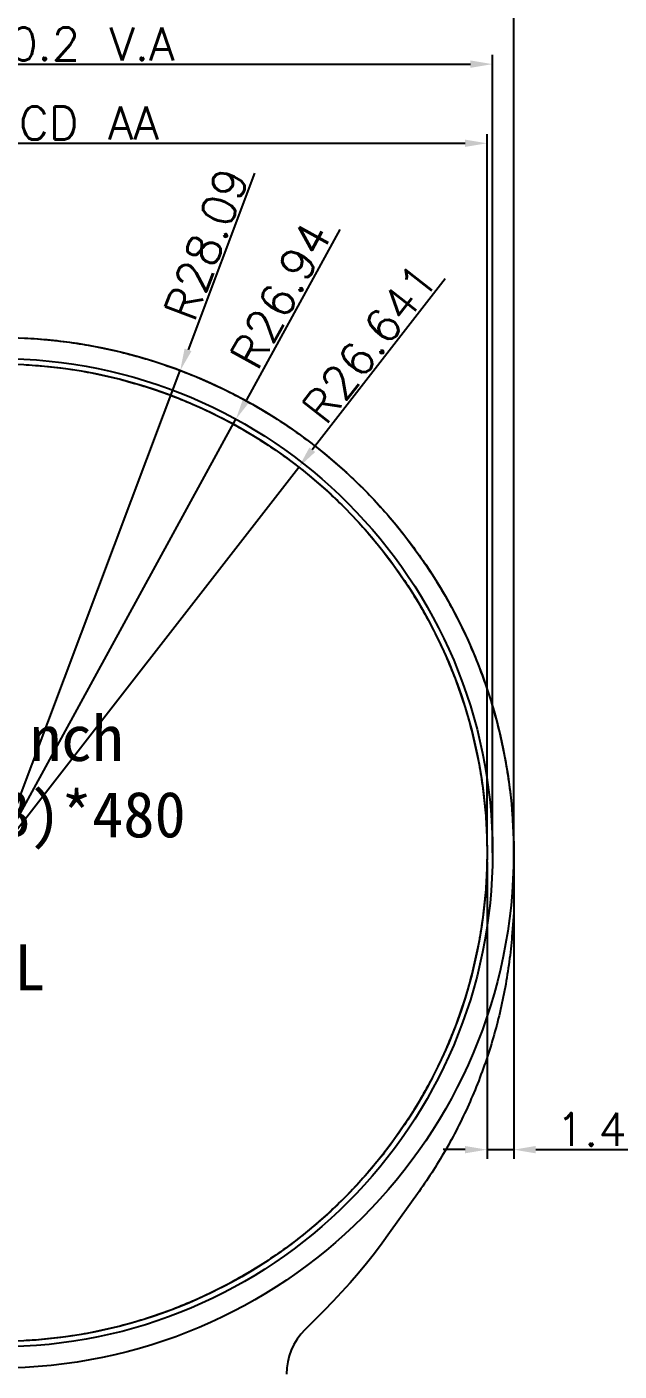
# Model space of a CAD drawing. Header units: millimetres. Extents: x 3800 to 4180, y 866 to 1126.
# Drawn here: x 3920.7 to 3953, y 994.1 to 1067.4 of the extents above; entities that cross this region are included whole.
import ezdxf

# ---------------------------------------------------------------- set-up
doc = ezdxf.new("R2010")
doc.units = ezdxf.units.MM
doc.layers.add('', color=7, linetype='Continuous')
doc.layers.add('2-FPC', color=3, linetype='Continuous')
doc.styles.get("Standard").update_dxf_attribs({"font": 'txt', "bigfont": 'gbcbig.shx'})
doc.styles.add('STYLE1', font='trebuc.ttf')
doc.dimstyles.new('ISO-25', dxfattribs={"dimtxt": 2.5, "dimasz": 2.5, "dimexe": 1.25, "dimexo": 0.625, "dimtad": 1, "dimtxsty": 'Standard', "dimcen": 2.5, "dimadec": 0, "dimazin": 0, "dimtfac": 1, "dimtmove": 0, "dimatfit": 3, "dimfxl": 1, "dimarcsym": 0})
doc.dimstyles.new('ISO-25$0', dxfattribs={"dimtxt": 1.8, "dimasz": 1.2, "dimexe": 0.5, "dimexo": 0.5, "dimgap": 0.2, "dimtad": 1, "dimdec": 3, "dimdsep": 46, "dimtxsty": 'Standard', "dimcen": 2.5, "dimclrd": 3, "dimclre": 3, "dimclrt": 3, "dimadec": 0, "dimazin": 0, "dimtp": 1.2, "dimtm": 1.2, "dimtfac": 1, "dimtdec": 3, "dimtmove": 0, "dimatfit": 3, "dimfxl": 1, "dimtolj": 1, "dimarcsym": 0})

# ---------------------------------------------------------------- blocks, each defined once
blk = doc.blocks.new('*D131')
at = {"layer": '2-FPC', "lineweight": -2, "transparency": 16777216}
for p, q in [((3891.031, 1021.41), (3891.031, 1069.441)), ((3947.211, 1021.41), (3947.211, 1069.441)), ((3892.231, 1068.941), (3946.011, 1068.941))]:
    blk.add_line(p, q, dxfattribs=at)
at = {"layer": '2-FPC', "transparency": 16777216}
for points in [[(3892.231, 1069.141), (3892.231, 1068.741), (3891.031, 1068.941)], [(3946.011, 1069.141), (3946.011, 1068.741), (3947.211, 1068.941)]]:
    blk.add_solid(points, dxfattribs=at)
at = {"layer": 'Defpoints', "color": 0, "transparency": 16777216}
for p in [(3947.211, 1068.941), (3891.031, 1020.91), (3947.211, 1020.91)]:
    blk.add_point(p, dxfattribs=at)
at = {"layer": '2-FPC', "transparency": 16777216, "insert": (3919.121, 1070.041), "char_height": 1.8, "attachment_point": 5}
blk.add_mtext('\\A1;56.18 %%P0.15LCM', dxfattribs=at)
blk = doc.blocks.new('*D132')
at = {"layer": '2-FPC', "lineweight": -2, "transparency": 16777216}
for p, q in [((3892.481, 1022.844), (3892.481, 1061.513)), ((3893.681, 1061.013), (3944.561, 1061.013)), ((3945.761, 1022.843), (3945.761, 1061.513))]:
    blk.add_line(p, q, dxfattribs=at)
at = {"layer": '2-FPC', "transparency": 16777216}
for points in [[(3893.681, 1061.213), (3893.681, 1060.813), (3892.481, 1061.013)], [(3944.561, 1061.213), (3944.561, 1060.813), (3945.761, 1061.013)]]:
    blk.add_solid(points, dxfattribs=at)
at = {"layer": 'Defpoints', "color": 0, "transparency": 16777216}
for p in [(3945.761, 1061.013), (3892.481, 1022.344), (3945.761, 1022.343)]:
    blk.add_point(p, dxfattribs=at)
at = {"layer": '2-FPC', "transparency": 16777216, "insert": (3919.121, 1062.113), "char_height": 1.8, "attachment_point": 5}
blk.add_mtext('\\A1;53.28 LCD AA', dxfattribs=at)
blk = doc.blocks.new('*D126')
at = {"layer": '2-FPC', "lineweight": -2, "transparency": 16777216}
for p, q in [((3945.761, 1021.843), (3945.761, 1005.658)), ((3947.211, 1021.844), (3947.211, 1005.658)), ((3944.561, 1006.158), (3943.361, 1006.158)), ((3945.761, 1006.158), (3947.211, 1006.158)), ((3948.411, 1006.158), (3954.811, 1006.158))]:
    blk.add_line(p, q, dxfattribs=at)
at = {"layer": '2-FPC', "transparency": 16777216}
for points in [[(3944.561, 1006.358), (3944.561, 1005.958), (3945.761, 1006.158)], [(3948.411, 1006.358), (3948.411, 1005.958), (3947.211, 1006.158)]]:
    blk.add_solid(points, dxfattribs=at)
at = {"layer": 'Defpoints', "color": 0, "transparency": 16777216}
for p in [(3945.761, 1022.343), (3947.211, 1022.344), (3947.211, 1006.158)]:
    blk.add_point(p, dxfattribs=at)
at = {"layer": '2-FPC', "transparency": 16777216, "insert": (3952.211, 1007.258), "char_height": 1.8, "attachment_point": 5}
blk.add_mtext('\\A1;1.45', dxfattribs=at)
blk = doc.blocks.new('*D136')
at = {"layer": '2-FPC', "lineweight": -2, "transparency": 16777216}
for p, q in [((3892.185, 1022.344), (3892.185, 1065.827)), ((3946.055, 1022.346), (3946.055, 1065.827)), ((3893.385, 1065.327), (3944.855, 1065.327))]:
    blk.add_line(p, q, dxfattribs=at)
at = {"layer": '2-FPC', "transparency": 16777216}
for points in [[(3893.385, 1065.527), (3893.385, 1065.127), (3892.185, 1065.327)], [(3944.855, 1065.527), (3944.855, 1065.127), (3946.055, 1065.327)]]:
    blk.add_solid(points, dxfattribs=at)
at = {"layer": 'Defpoints', "color": 0, "transparency": 16777216}
for p in [(3946.055, 1065.327), (3892.185, 1021.844), (3946.055, 1021.846)]:
    blk.add_point(p, dxfattribs=at)
at = {"layer": '2-FPC', "transparency": 16777216, "insert": (3919.121, 1066.427), "char_height": 1.8, "attachment_point": 5}
blk.add_mtext('\\A1;53.871%%P0.2 V.A', dxfattribs=at)
blk = doc.blocks.new('*D140')
at = {"layer": '2-FPC', "lineweight": -2, "transparency": 16777216}
for p, q in [((3943.481, 1053.617), (3936.229, 1044.308)), ((3919.12, 1022.344), (3935.492, 1043.361))]:
    blk.add_line(p, q, dxfattribs=at)
at = {"layer": '2-FPC', "transparency": 16777216}
blk.add_solid([(3936.072, 1044.431), (3936.387, 1044.185), (3935.492, 1043.361)], dxfattribs=at)
at = {"layer": 'Defpoints', "color": 0, "transparency": 16777216}
for p in [(3935.492, 1043.361), (3919.12, 1022.344)]:
    blk.add_point(p, dxfattribs=at)
at = {"layer": '2-FPC', "transparency": 16777216, "insert": (3939.356, 1050.112), "char_height": 1.8, "attachment_point": 5, "rotation": 52.08176}
blk.add_mtext('\\A1;R26.641', dxfattribs=at)
blk = doc.blocks.new('*D141')
at = {"layer": '2-FPC', "lineweight": -2, "transparency": 16777216}
for p, q in [((3937.732, 1056.321), (3932.639, 1047.024)), ((3919.12, 1022.344), (3932.063, 1045.972))]:
    blk.add_line(p, q, dxfattribs=at)
at = {"layer": '2-FPC', "transparency": 16777216}
blk.add_solid([(3932.464, 1047.12), (3932.815, 1046.928), (3932.063, 1045.972)], dxfattribs=at)
at = {"layer": 'Defpoints', "color": 0, "transparency": 16777216}
for p in [(3932.063, 1045.972), (3919.12, 1022.344)]:
    blk.add_point(p, dxfattribs=at)
at = {"layer": '2-FPC', "transparency": 16777216, "insert": (3934.509, 1052.727), "char_height": 1.8, "attachment_point": 5, "rotation": 61.28635}
blk.add_mtext('\\A1;R26.94', dxfattribs=at)
blk = doc.blocks.new('*D142')
at = {"layer": '2-FPC', "lineweight": -2, "transparency": 16777216}
for p, q in [((3933.084, 1059.39), (3929.451, 1049.752)), ((3919.12, 1022.344), (3929.028, 1048.629))]:
    blk.add_line(p, q, dxfattribs=at)
at = {"layer": '2-FPC', "transparency": 16777216}
blk.add_solid([(3929.264, 1049.822), (3929.638, 1049.681), (3929.028, 1048.629)], dxfattribs=at)
at = {"layer": 'Defpoints', "color": 0, "transparency": 16777216}
for p in [(3929.028, 1048.629), (3919.12, 1022.344)]:
    blk.add_point(p, dxfattribs=at)
at = {"layer": '2-FPC', "transparency": 16777216, "insert": (3930.45, 1055.52), "char_height": 1.8, "attachment_point": 5, "rotation": 69.34676}
blk.add_mtext('\\A1;R28.09', dxfattribs=at)

msp = doc.modelspace()

# ---------------------------------------------------------------- linework, layer by layer
at = {"layer": '', "color": 4, "linetype": 'Continuous'}
msp.add_lwpolyline([(3920.5322, 1050.399), (3920.7084, 1050.3896), (3920.8846, 1050.3791), (3921.0607, 1050.3674), (3921.2368, 1050.3547), (3921.4127, 1050.3409), (3921.5886, 1050.3259), (3921.7643, 1050.3098), (3921.94, 1050.2927), (3922.1155, 1050.2744), (3922.291, 1050.255), (3922.4663, 1050.2346), (3922.6414, 1050.213), (3922.8165, 1050.1903), (3922.9914, 1050.1666), (3923.1661, 1050.1417), (3923.3407, 1050.1157), (3923.5151, 1050.0887), (3923.6893, 1050.0605), (3923.8634, 1050.0313), (3924.0372, 1050.0009), (3924.2109, 1049.9695), (3924.3844, 1049.937), (3924.5576, 1049.9033), (3924.7307, 1049.8686), (3924.9035, 1049.8328), (3925.0761, 1049.796), (3925.2485, 1049.758), (3925.4206, 1049.719), (3925.5925, 1049.6788), (3925.7641, 1049.6376), (3925.9354, 1049.5954), (3926.1065, 1049.552), (3926.2773, 1049.5076), (3926.4479, 1049.4621), (3926.6181, 1049.4155), (3926.788, 1049.3679), (3926.9577, 1049.3192), (3927.127, 1049.2694), (3927.296, 1049.2185), (3927.4647, 1049.1667), (3927.6331, 1049.1137), (3927.8011, 1049.0597), (3927.9688, 1049.0046), (3928.1361, 1048.9485), (3928.3031, 1048.8913), (3928.4697, 1048.8331), (3928.636, 1048.7738), (3928.8018, 1048.7135), (3928.9673, 1048.6522), (3929.1324, 1048.5898), (3929.2971, 1048.5264), (3929.4614, 1048.4619), (3929.6253, 1048.3964), (3929.7888, 1048.3299), (3929.9519, 1048.2624), (3930.1145, 1048.1938), (3930.2767, 1048.1242), (3930.4385, 1048.0536), (3930.5998, 1047.982), (3930.7606, 1047.9094), (3930.921, 1047.8357), (3931.081, 1047.7611), (3931.2404, 1047.6854), (3931.3994, 1047.6088), (3931.5579, 1047.5311), (3931.7159, 1047.4525), (3931.8734, 1047.3729), (3932.0304, 1047.2923), (3932.1869, 1047.2106), (3932.3429, 1047.1281), (3932.4984, 1047.0445), (3932.6533, 1046.96), (3932.8077, 1046.8744), (3932.9615, 1046.788), (3933.1148, 1046.7005), (3933.2676, 1046.6121), (3933.4198, 1046.5227), (3933.5714, 1046.4324), (3933.7225, 1046.3412), (3933.873, 1046.2489), (3934.0229, 1046.1558), (3934.1722, 1046.0617), (3934.3209, 1045.9666), (3934.469, 1045.8707), (3934.6166, 1045.7738), (3934.7635, 1045.6759), (3934.9098, 1045.5772), (3935.0554, 1045.4775), (3935.2004, 1045.377), (3935.3448, 1045.2755), (3935.4886, 1045.1731), (3935.6317, 1045.0698), (3935.7742, 1044.9656), (3935.916, 1044.8605), (3936.0571, 1044.7545), (3936.1976, 1044.6477), (3936.3374, 1044.54), (3936.4765, 1044.4313), (3936.6149, 1044.3219), (3936.7527, 1044.2115), (3936.8897, 1044.1003), (3937.0261, 1043.9882), (3937.1617, 1043.8753), (3937.2966, 1043.7615), (3937.4308, 1043.6469), (3937.5643, 1043.5314), (3937.6971, 1043.4151), (3937.8291, 1043.298), (3937.9604, 1043.18), (3938.0909, 1043.0612), (3938.2207, 1042.9416), (3938.3498, 1042.8212), (3938.478, 1042.7), (3938.6055, 1042.578), (3938.7323, 1042.4552), (3938.8583, 1042.3315), (3938.9835, 1042.2071), (3939.1079, 1042.0819), (3939.2315, 1041.956), (3939.3543, 1041.8292), (3939.4763, 1041.7017), (3939.5976, 1041.5734), (3939.718, 1041.4444), (3939.8376, 1041.3146), (3939.9564, 1041.1841), (3940.0743, 1041.0528), (3940.1914, 1040.9207), (3940.3077, 1040.788), (3940.4232, 1040.6545), (3940.5378, 1040.5203), (3940.6516, 1040.3854), (3940.7645, 1040.2497), (3940.8766, 1040.1134), (3940.9878, 1039.9764), (3941.0982, 1039.8386), (3941.2077, 1039.7002), (3941.3163, 1039.5611), (3941.424, 1039.4213), (3941.5309, 1039.2808), (3941.6368, 1039.1397), (3941.7419, 1038.9979), (3941.8461, 1038.8554), (3941.9494, 1038.7123), (3942.0518, 1038.5685), (3942.1533, 1038.4241), (3942.2539, 1038.2791), (3942.3535, 1038.1334), (3942.4523, 1037.9871), (3942.5501, 1037.8402), (3942.647, 1037.6927), (3942.743, 1037.5446), (3942.838, 1037.3959), (3942.9321, 1037.2466), (3943.0253, 1037.0967), (3943.1175, 1036.9462), (3943.2088, 1036.7951), (3943.2991, 1036.6435), (3943.3884, 1036.4913), (3943.4768, 1036.3385), (3943.5643, 1036.1852), (3943.6508, 1036.0314), (3943.7363, 1035.877), (3943.8208, 1035.722), (3943.9044, 1035.5666), (3943.987, 1035.4106), (3944.0686, 1035.2541), (3944.1492, 1035.0971), (3944.2288, 1034.9396), (3944.3075, 1034.7816), (3944.3851, 1034.6231), (3944.4618, 1034.4641), (3944.5374, 1034.3046), (3944.6121, 1034.1447), (3944.6857, 1033.9843), (3944.7583, 1033.8235), (3944.83, 1033.6621), (3944.9006, 1033.5004), (3944.9701, 1033.3382), (3945.0387, 1033.1756), (3945.1063, 1033.0125), (3945.1728, 1032.849), (3945.2383, 1032.6851), (3945.3027, 1032.5208), (3945.3661, 1032.3561), (3945.4285, 1032.191), (3945.4899, 1032.0255), (3945.5502, 1031.8597), (3945.6094, 1031.6934), (3945.6676, 1031.5268), (3945.7248, 1031.3598), (3945.7809, 1031.1925), (3945.836, 1031.0248), (3945.89, 1030.8568), (3945.943, 1030.6884), (3945.9949, 1030.5197), (3946.0457, 1030.3507), (3946.0955, 1030.1814), (3946.1442, 1030.0117), (3946.1918, 1029.8418), (3946.2384, 1029.6715), (3946.2839, 1029.501), (3946.3283, 1029.3302), (3946.3717, 1029.1591), (3946.414, 1028.9878), (3946.4552, 1028.8161), (3946.4953, 1028.6443), (3946.5343, 1028.4721), (3946.5723, 1028.2998), (3946.6092, 1028.1272), (3946.645, 1027.9544), (3946.6797, 1027.7813), (3946.7133, 1027.608), (3946.7458, 1027.4346), (3946.7772, 1027.2609), (3946.8076, 1027.087), (3946.8368, 1026.913), (3946.865, 1026.7387), (3946.8921, 1026.5643), (3946.918, 1026.3898), (3946.9429, 1026.215), (3946.9667, 1026.0401), (3946.9893, 1025.8651), (3947.0109, 1025.6899), (3947.0314, 1025.5146), (3947.0507, 1025.3392), (3947.069, 1025.1637), (3947.0862, 1024.988), (3947.1022, 1024.8122), (3947.1172, 1024.6364), (3947.131, 1024.4604), (3947.1438, 1024.2844), (3947.1554, 1024.1083), (3947.1659, 1023.9321), (3947.1753, 1023.7559), (3947.1837, 1023.5796), (3947.1909, 1023.4032), (3947.197, 1023.2268), (3947.2108, 1022.7377), (3947.2108, 1019.0824), (3947.131, 1017.9786), (3947.1172, 1017.8026), (3947.1022, 1017.6268), (3947.0862, 1017.451), (3947.069, 1017.2753), (3947.0507, 1017.0998), (3947.0314, 1016.9244), (3947.0109, 1016.7491), (3946.9893, 1016.5739), (3946.9667, 1016.3989), (3946.9429, 1016.224), (3946.918, 1016.0492), (3946.8921, 1015.8747), (3946.865, 1015.7003), (3946.8368, 1015.526), (3946.8076, 1015.352), (3946.7772, 1015.1781), (3946.7458, 1015.0044), (3946.7133, 1014.831), (3946.6797, 1014.6577), (3946.645, 1014.4846), (3946.6092, 1014.3118), (3946.5723, 1014.1392), (3946.5343, 1013.9669), (3946.4953, 1013.7947), (3946.4552, 1013.6229), (3946.414, 1013.4512), (3946.3717, 1013.2799), (3946.3283, 1013.1088), (3946.2839, 1012.938), (3946.2384, 1012.7675), (3946.1918, 1012.5972), (3946.1442, 1012.4273), (3946.0955, 1012.2576), (3946.0457, 1012.0883), (3945.9949, 1011.9193), (3945.943, 1011.7506), (3945.89, 1011.5822), (3945.836, 1011.4142), (3945.7809, 1011.2465), (3945.7248, 1011.0792), (3945.6676, 1010.9122), (3945.6094, 1010.7456), (3945.5502, 1010.5793), (3945.4899, 1010.4135), (3945.4285, 1010.248), (3945.3661, 1010.0829), (3945.3027, 1009.9182), (3945.2383, 1009.7539), (3945.1728, 1009.59), (3945.1063, 1009.4265), (3945.0387, 1009.2634), (3944.9701, 1009.1008), (3944.9006, 1008.9386), (3944.83, 1008.7769), (3944.7583, 1008.6155), (3944.6857, 1008.4547), (3944.6121, 1008.2943), (3944.5374, 1008.1344), (3944.4618, 1007.9749), (3944.3851, 1007.8159), (3944.3075, 1007.6574), (3944.2288, 1007.4994), (3944.1492, 1007.3419), (3944.0686, 1007.1849), (3943.987, 1007.0284), (3943.9044, 1006.8724), (3943.8208, 1006.717), (3943.7363, 1006.562), (3943.6508, 1006.4076), (3943.5643, 1006.2538), (3943.4768, 1006.1005), (3943.3884, 1005.9477), (3943.2991, 1005.7955), (3943.2088, 1005.6439), (3943.1175, 1005.4928), (3943.0253, 1005.3423), (3942.9321, 1005.1924), (3942.838, 1005.0431), (3942.743, 1004.8944), (3942.647, 1004.7463), (3942.5501, 1004.5988), (3942.4523, 1004.4519), (3942.3535, 1004.3056), (3942.2539, 1004.1599), (3942.1533, 1004.0149), (3942.0518, 1003.8705), (3940.4456, 1001.6154), (3940.038, 1001.0554), (3939.6183, 1000.5035), (3939.1872, 999.9604), (3938.745, 999.4265), (3938.2917, 998.9018), (3937.8276, 998.3867), (3937.3528, 997.8813), (3936.8682, 997.3865), (3935.8249, 996.3432), (3935.5971, 996.0919), (3935.3972, 995.8224), (3935.2247, 995.5346), (3935.0813, 995.2313), (3934.9682, 994.9154), (3934.8867, 994.5899), (3934.8375, 994.258), (3934.8208, 993.9192)], dxfattribs=at)
at = {"layer": '', "color": 2, "linetype": 'Continuous'}
msp.add_lwpolyline([(3920.6262, 1048.9414), (3920.7932, 1048.9314), (3920.9602, 1048.9204), (3921.1272, 1048.9084), (3921.2942, 1048.8954), (3921.4612, 1048.8814), (3921.6282, 1048.8664), (3921.7942, 1048.8494), (3921.9612, 1048.8324), (3922.1272, 1048.8144), (3922.4592, 1048.7744), (3922.7912, 1048.7304), (3923.1232, 1048.6824), (3923.2882, 1048.6564), (3923.6182, 1048.6024), (3923.7832, 1048.5734), (3923.9482, 1048.5434), (3924.1122, 1048.5124), (3924.2772, 1048.4804), (3924.4412, 1048.4474), (3924.6052, 1048.4134), (3924.7682, 1048.3784), (3924.9322, 1048.3424), (3925.0952, 1048.3054), (3925.2582, 1048.2674), (3925.4212, 1048.2284), (3925.5832, 1048.1884), (3925.7462, 1048.1474), (3925.9082, 1048.1054), (3926.0692, 1048.0624), (3926.2312, 1048.0184), (3926.5532, 1047.9264), (3926.7132, 1047.8794), (3926.8742, 1047.8314), (3927.0342, 1047.7824), (3927.1932, 1047.7314), (3927.3532, 1047.6804), (3927.5122, 1047.6284), (3927.6712, 1047.5754), (3927.9872, 1047.4654), (3928.1452, 1047.4094), (3928.3022, 1047.3524), (3928.4592, 1047.2944), (3928.6152, 1047.2344), (3928.7722, 1047.1744), (3928.9272, 1047.1134), (3929.0832, 1047.0514), (3929.2382, 1046.9884), (3929.3932, 1046.9244), (3929.5472, 1046.8594), (3929.7012, 1046.7934), (3929.8542, 1046.7264), (3930.0072, 1046.6584), (3930.1602, 1046.5894), (3930.3122, 1046.5194), (3930.4632, 1046.4494), (3930.6152, 1046.3774), (3930.7652, 1046.3044), (3930.9162, 1046.2304), (3931.0662, 1046.1564), (3931.3642, 1046.0044), (3931.6602, 1045.8484), (3931.8082, 1045.7694), (3931.9552, 1045.6894), (3932.1012, 1045.6084), (3932.2472, 1045.5264), (3932.3922, 1045.4434), (3932.5372, 1045.3594), (3932.6812, 1045.2744), (3932.9692, 1045.1024), (3933.2532, 1044.9264), (3933.3952, 1044.8374), (3933.5362, 1044.7474), (3933.6772, 1044.6564), (3933.8162, 1044.5644), (3933.9562, 1044.4714), (3934.0942, 1044.3774), (3934.2332, 1044.2834), (3934.5072, 1044.0914), (3934.6432, 1043.9944), (3934.7792, 1043.8964), (3935.0492, 1043.6984), (3935.1832, 1043.5974), (3935.3162, 1043.4964), (3935.4482, 1043.3944), (3935.5802, 1043.2914), (3935.7122, 1043.1874), (3935.9722, 1042.9774), (3936.1022, 1042.8704), (3936.2302, 1042.7634), (3936.3582, 1042.6554), (3936.4852, 1042.5474), (3936.6122, 1042.4374), (3936.7382, 1042.3274), (3936.8632, 1042.2164), (3936.9882, 1042.1044), (3937.1112, 1041.9914), (3937.2352, 1041.8784), (3937.3572, 1041.7644), (3937.4792, 1041.6494), (3937.6002, 1041.5334), (3937.7202, 1041.4164), (3937.8392, 1041.2994), (3937.9582, 1041.1814), (3938.0762, 1041.0634), (3938.3102, 1040.8234), (3938.4252, 1040.7024), (3938.6552, 1040.4584), (3938.7682, 1040.3354), (3938.8812, 1040.2114), (3938.9922, 1040.0864), (3939.1042, 1039.9614), (3939.2142, 1039.8354), (3939.3232, 1039.7094), (3939.4322, 1039.5824), (3939.5402, 1039.4544), (3939.6472, 1039.3254), (3939.7532, 1039.1964), (3939.8592, 1039.0664), (3940.0672, 1038.8044), (3940.1702, 1038.6724), (3940.3742, 1038.4064), (3940.5742, 1038.1384), (3940.6732, 1038.0034), (3940.7712, 1037.8674), (3940.8682, 1037.7304), (3940.9642, 1037.5944), (3941.1542, 1037.3184), (3941.2482, 1037.1794), (3941.3402, 1037.0404), (3941.4322, 1036.9004), (3941.5232, 1036.7594), (3941.7032, 1036.4774), (3941.7912, 1036.3354), (3941.8792, 1036.1924), (3941.9652, 1036.0494), (3942.0512, 1035.9054), (3942.1362, 1035.7604), (3942.2192, 1035.6164), (3942.3022, 1035.4704), (3942.3842, 1035.3244), (3942.4652, 1035.1784), (3942.5462, 1035.0314), (3942.6252, 1034.8834), (3942.7032, 1034.7364), (3942.7812, 1034.5874), (3942.9332, 1034.2894), (3943.0812, 1033.9894), (3943.2252, 1033.6874), (3943.2962, 1033.5354), (3943.3662, 1033.3834), (3943.4352, 1033.2304), (3943.5032, 1033.0774), (3943.5702, 1032.9244), (3943.6362, 1032.7704), (3943.7012, 1032.6164), (3943.7652, 1032.4614), (3943.8282, 1032.3064), (3943.8902, 1032.1514), (3943.9512, 1031.9954), (3944.0112, 1031.8394), (3944.0702, 1031.6824), (3944.1862, 1031.3684), (3944.2422, 1031.2104), (3944.2972, 1031.0524), (3944.3512, 1030.8944), (3944.4052, 1030.7354), (3944.4572, 1030.5764), (3944.5082, 1030.4174), (3944.5582, 1030.2574), (3944.6562, 1029.9374), (3944.7032, 1029.7764), (3944.7492, 1029.6154), (3944.7942, 1029.4544), (3944.8382, 1029.2934), (3944.8822, 1029.1314), (3944.9242, 1028.9694), (3944.9652, 1028.8074), (3945.0052, 1028.6444), (3945.0442, 1028.4824), (3945.0822, 1028.3194), (3945.1192, 1028.1554), (3945.1552, 1027.9924), (3945.1902, 1027.8284), (3945.2242, 1027.6644), (3945.2572, 1027.5004), (3945.2892, 1027.3364), (3945.3202, 1027.1714), (3945.3492, 1027.0074), (3945.3782, 1026.8424), (3945.4062, 1026.6774), (3945.4332, 1026.5114), (3945.4582, 1026.3464), (3945.4832, 1026.1804), (3945.5062, 1026.0154), (3945.5292, 1025.8494), (3945.5512, 1025.6834), (3945.5712, 1025.5174), (3945.5902, 1025.3504), (3945.6092, 1025.1844), (3945.6262, 1025.0184), (3945.6582, 1024.6844), (3945.6722, 1024.5184), (3945.6852, 1024.3514), (3945.6972, 1024.1844), (3945.7082, 1024.0174), (3945.7182, 1023.8504), (3945.7272, 1023.6824), (3945.7352, 1023.5154), (3945.7422, 1023.3484), (3945.7472, 1023.1814), (3945.7522, 1023.0134), (3945.7562, 1022.8464), (3945.7582, 1022.6794), (3945.7602, 1022.5114), (3945.7612, 1022.3444), (3945.7602, 1022.1774), (3945.7582, 1022.0094), (3945.7562, 1021.8424), (3945.7522, 1021.6744), (3945.7422, 1021.3404), (3945.7352, 1021.1734), (3945.7272, 1021.0054), (3945.7182, 1020.8384), (3945.7082, 1020.6714), (3945.6972, 1020.5044), (3945.6852, 1020.3374), (3945.6722, 1020.1704), (3945.6582, 1020.0044), (3945.6262, 1019.6704), (3945.6092, 1019.5044), (3945.5902, 1019.3374), (3945.5712, 1019.1714), (3945.5512, 1019.0054), (3945.5292, 1018.8394), (3945.4832, 1018.5074), (3945.4332, 1018.1774), (3945.4062, 1018.0114), (3945.3782, 1017.8464), (3945.3492, 1017.6814), (3945.3202, 1017.5174), (3945.2892, 1017.3524), (3945.2572, 1017.1884), (3945.2242, 1017.0244), (3945.1902, 1016.8604), (3945.1552, 1016.6964), (3945.1192, 1016.5334), (3945.0822, 1016.3694), (3945.0442, 1016.2064), (3945.0052, 1016.0444), (3944.9652, 1015.8814), (3944.9242, 1015.7194), (3944.8822, 1015.5574), (3944.8382, 1015.3954), (3944.7942, 1015.2344), (3944.7492, 1015.0724), (3944.7032, 1014.9124), (3944.6562, 1014.7514), (3944.5582, 1014.4314), (3944.5082, 1014.2714), (3944.4572, 1014.1124), (3944.4052, 1013.9534), (3944.3512, 1013.7944), (3944.2972, 1013.6364), (3944.2422, 1013.4784), (3944.1862, 1013.3204), (3944.0702, 1013.0064), (3944.0112, 1012.8494), (3943.9512, 1012.6934), (3943.8902, 1012.5374), (3943.8282, 1012.3824), (3943.7652, 1012.2274), (3943.7012, 1012.0724), (3943.6362, 1011.9184), (3943.5702, 1011.7644), (3943.5032, 1011.6114), (3943.4352, 1011.4584), (3943.3662, 1011.3054), (3943.2962, 1011.1534), (3943.2252, 1011.0014), (3943.0812, 1010.6994), (3942.9332, 1010.3994), (3942.7812, 1010.1014), (3942.7032, 1009.9524), (3942.6252, 1009.8044), (3942.5462, 1009.6574), (3942.4652, 1009.5104), (3942.3842, 1009.3644), (3942.3022, 1009.2184), (3942.2192, 1009.0724), (3942.1362, 1008.9274), (3942.0512, 1008.7834), (3941.9652, 1008.6394), (3941.8792, 1008.4964), (3941.7912, 1008.3534), (3941.7032, 1008.2114), (3941.6132, 1008.0704), (3941.5232, 1007.9284), (3941.4322, 1007.7884), (3941.3402, 1007.6484), (3941.2482, 1007.5094), (3941.1542, 1007.3704), (3940.9642, 1007.0944), (3940.8682, 1006.9574), (3940.7712, 1006.8214), (3940.6732, 1006.6854), (3940.5742, 1006.5504), (3940.3742, 1006.2824), (3940.1702, 1006.0164), (3940.0672, 1005.8844), (3939.8592, 1005.6224), (3939.7532, 1005.4924), (3939.6472, 1005.3634), (3939.5402, 1005.2344), (3939.4322, 1005.1064), (3939.2142, 1004.8524), (3939.1042, 1004.7274), (3938.9922, 1004.6014), (3938.8812, 1004.4774), (3938.7682, 1004.3534), (3938.6552, 1004.2304), (3938.4252, 1003.9864), (3938.3102, 1003.8654), (3938.0762, 1003.6254), (3937.9582, 1003.5074), (3937.7202, 1003.2714), (3937.6002, 1003.1554), (3937.4792, 1003.0394), (3937.3572, 1002.9244), (3937.2352, 1002.8104), (3937.1112, 1002.6974), (3936.9882, 1002.5844), (3936.8632, 1002.4724), (3936.7382, 1002.3614), (3936.6122, 1002.2514), (3936.4852, 1002.1414), (3936.3582, 1002.0324), (3936.2302, 1001.9254), (3936.1022, 1001.8174), (3935.9722, 1001.7114), (3935.7122, 1001.5014), (3935.5802, 1001.3974), (3935.4482, 1001.2944), (3935.3162, 1001.1924), (3935.1832, 1001.0914), (3935.0492, 1000.9904), (3934.7792, 1000.7924), (3934.6432, 1000.6944), (3934.5072, 1000.5974), (3934.3702, 1000.5004), (3934.2332, 1000.4054), (3934.0942, 1000.3114), (3933.9562, 1000.2174), (3933.8162, 1000.1244), (3933.6772, 1000.0324), (3933.5362, 999.9414), (3933.3952, 999.8514), (3933.1112, 999.6734), (3932.9692, 999.5864), (3932.8252, 999.4994), (3932.5372, 999.3294), (3932.3922, 999.2454), (3932.2472, 999.1624), (3932.1012, 999.0804), (3931.9552, 998.9994), (3931.8082, 998.9194), (3931.5122, 998.7614), (3931.3642, 998.6844), (3931.0662, 998.5324), (3930.9162, 998.4574), (3930.7652, 998.3844), (3930.6152, 998.3114), (3930.4632, 998.2394), (3930.3122, 998.1694), (3930.1602, 998.0994), (3930.0072, 998.0304), (3929.8542, 997.9624), (3929.7012, 997.8954), (3929.5472, 997.8294), (3929.3932, 997.7644), (3929.2382, 997.7004), (3929.0832, 997.6374), (3928.9272, 997.5754), (3928.7722, 997.5144), (3928.6152, 997.4534), (3928.4592, 997.3944), (3928.3022, 997.3364), (3928.1452, 997.2794), (3927.8292, 997.1674), (3927.6712, 997.1134), (3927.5122, 997.0604), (3927.3532, 997.0084), (3927.1932, 996.9574), (3927.0342, 996.9064), (3926.8742, 996.8574), (3926.7132, 996.8094), (3926.5532, 996.7624), (3926.2312, 996.6704), (3926.0692, 996.6264), (3925.9082, 996.5834), (3925.7462, 996.5414), (3925.5832, 996.5004), (3925.4212, 996.4604), (3925.2582, 996.4214), (3925.0952, 996.3834), (3924.9322, 996.3464), (3924.7682, 996.3104), (3924.6052, 996.2754), (3924.4412, 996.2414), (3924.2772, 996.2084), (3924.1122, 996.1764), (3923.9482, 996.1454), (3923.7832, 996.1154), (3923.6182, 996.0864), (3923.2882, 996.0324), (3923.1232, 996.0064), (3922.7912, 995.9584), (3922.6252, 995.9354), (3922.4592, 995.9144), (3922.1272, 995.8744), (3921.9612, 995.8564), (3921.7942, 995.8384), (3921.6282, 995.8224), (3921.4612, 995.8074), (3921.2942, 995.7934), (3921.1272, 995.7804), (3920.9602, 995.7684), (3920.7932, 995.7574), (3920.6262, 995.7474)], dxfattribs=at)
at = {"layer": '', "color": 2}
for radius in [28.09, 26.94, 26.6412]:
    msp.add_circle((3919.1201, 1022.3443), radius, dxfattribs=at)

# ---------------------------------------------------------------- texts
at = {"layer": '', "insert": (3919.1208, 1022.3443), "char_height": 2.5, "attachment_point": 5, "style": 'STYLE1'}
msp.add_mtext_dynamic_manual_height_columns('{\\fFangSong|b0|i0|c0|p49;\\C256;2.1"inch\\P480(RGB)*480\\P\\PALL}', width=25.058549, gutter_width=12.5, heights=[0], dxfattribs=at)

# ---------------------------------------------------------------- dimensions: what is measured, and where the dimension line sits
at = {"layer": '2-FPC', "color": 3}
for base, p1, p2, text, picture, middle in [((3947.2108, 1068.9413), (3891.0308, 1020.9101), (3947.2108, 1020.9101), '<> %%P0.15LCM', '*D131', (3919.1208, 1068.9413)), ((3946.0554, 1065.3273), (3892.1847, 1021.8443), (3946.0554, 1021.8461), '<>%%P0.2 V.A', '*D136', (3919.1212, 1065.3273))]:
    dim = msp.add_linear_dim(base=base, p1=p1, p2=p2, text=text, dimstyle='ISO-25$0', override={"dimclrd": 256, "dimclre": 256, "dimclrt": 256}, dxfattribs=at)
    dim.commit()
    dim.dimension.update_dxf_attribs({"geometry": picture, "text_midpoint": middle, "dimtype": 160})
dim = msp.add_linear_dim(base=(3945.7612, 1061.013), p1=(3892.4812, 1022.3443), p2=(3945.7612, 1022.3425), text='<> LCD AA', dimstyle='ISO-25$0', override={"dimclrd": 256, "dimclre": 256, "dimclrt": 256}, dxfattribs=at)
dim.commit()
dim.dimension.update_dxf_attribs({"geometry": '*D132', "text_midpoint": (3919.1212, 1062.113)})
for mpoint, picture, middle in [((3929.0277, 1048.629), '*D142', (3930.4498, 1055.5204)), ((3932.0629, 1045.9716), '*D141', (3934.5092, 1052.727)), ((3935.492, 1043.3612), '*D140', (3939.3562, 1050.1117))]:
    dim = msp.add_radius_dim(center=(3919.1201, 1022.3443), mpoint=mpoint, dimstyle='ISO-25', override={"dimtxt": 1.8, "dimasz": 1.2, "dimexe": 0.5, "dimexo": 0.5, "dimgap": 0.2, "dimdec": 3, "dimdsep": 46, "dimclrd": 256, "dimclre": 256, "dimclrt": 256, "dimtp": 1.2, "dimtm": 1.2, "dimtdec": 3, "dimtolj": 1}, dxfattribs=at)
    dim.commit()
    dim.dimension.update_dxf_attribs({"geometry": picture, "text_midpoint": middle})
dim = msp.add_linear_dim(base=(3947.2108, 1006.1584), p1=(3945.7612, 1022.3425), p2=(3947.2108, 1022.3443), dimstyle='ISO-25$0', override={"dimclrd": 256, "dimclre": 256, "dimclrt": 256}, dxfattribs=at)
dim.commit()
dim.dimension.update_dxf_attribs({"geometry": '*D126', "text_midpoint": (3952.2108, 1006.1584), "dimtype": 160})

doc.saveas('drawing.dxf')
